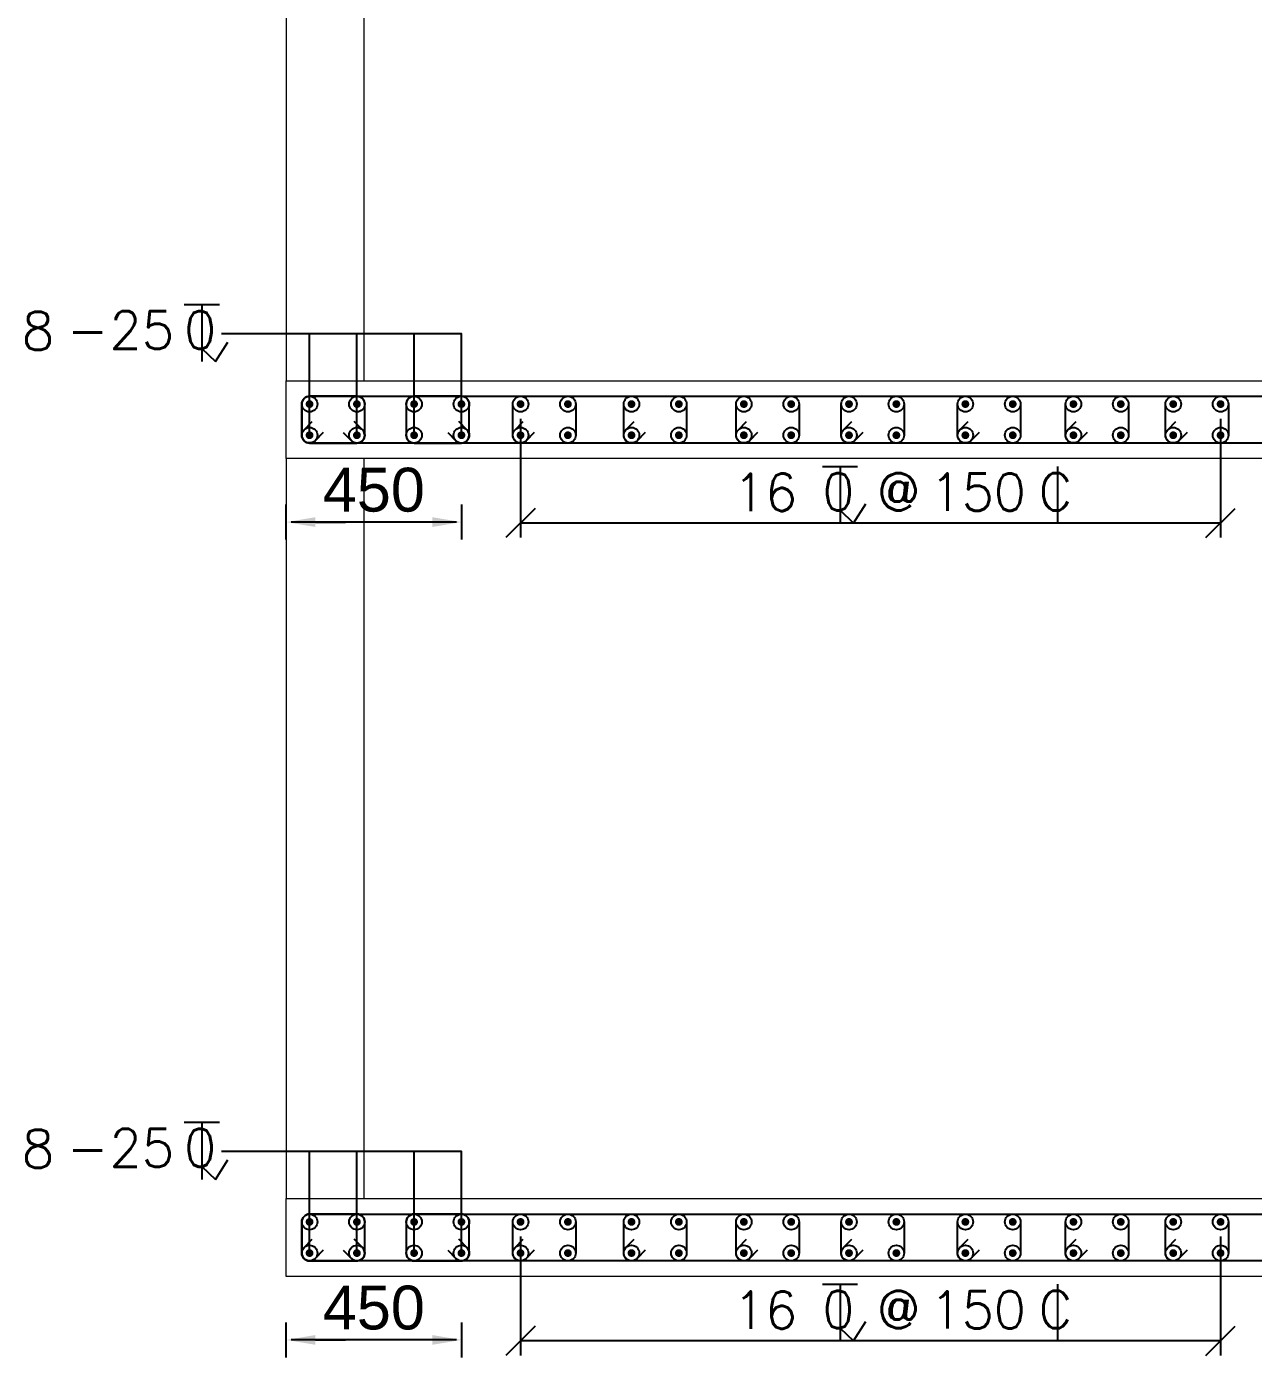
# Model space of a CAD drawing. Extents: x 1878645 to 3043969, y -1160829 to -603973.
# Drawn here: x 2407980 to 2414279, y -653641 to -646807 of the extents above; entities that cross this region are included whole.
import ezdxf
from ezdxf.enums import TextEntityAlignment as Align

# ---------------------------------------------------------------- set-up
doc = ezdxf.new("R2010")
doc.units = 0
doc.header["$LTSCALE"] = 100
doc.header["$PDMODE"] = 66
doc.layers.get('Defpoints').update_dxf_attribs({"lineweight": 0})
doc.layers.add('A-WALL-BRCK', color=7, linetype='Continuous', lineweight=0)
doc.layers.add('ECO COL', color=6, linetype='Continuous', lineweight=0)
for name, color, linetype in [('B-TXT', 7, 'Continuous'), ('Dim', 3, 'Continuous'), ('DIM 1', 8, 'Continuous'), ('Link', 225, 'Continuous'), ('Reinforcement', 4, 'Continuous')]:
    doc.layers.add(name, color=color, linetype=linetype)
doc.styles.add('ROMANS', font='simplex.shx', dxfattribs={"width": 0.75})
doc.styles.get("Standard").update_dxf_attribs({"font": 'verdana.ttf'})
doc.styles.add('Style-font003', font='arial.ttf')
doc.dimstyles.new('MM', dxfattribs={"dimtxt": 200, "dimasz": 18, "dimexe": 0.18, "dimexo": 0.0625, "dimgap": 1, "dimtad": 1, "dimtoh": 1, "dimdec": 0, "dimzin": 0, "dimdsep": 46, "dimtxsty": 'ROMANS', "dimblk": 'A3', "dimcen": 0.09, "dimse1": 1, "dimse2": 1, "dimclrd": 256, "dimclre": 6, "dimadec": 0, "dimazin": 0, "dimtfac": 1, "dimtdec": 0, "dimtofl": 0, "dimtmove": 2, "dimatfit": 3, "dimldrblk": 'OBLIQUE', "dimfxl": 1, "dimtolj": 1, "dimtzin": 0, "dimarcsym": 0})
doc.dimstyles.new('working dim', dxfattribs={"dimtxt": 175, "dimasz": 50, "dimexe": 0, "dimexo": 0, "dimgap": 3, "dimtad": 1, "dimtoh": 1, "dimdec": 0, "dimzin": 0, "dimdsep": 46, "dimtxsty": 'Standard', "dimblk": 'ARCHTICK', "dimcen": 0, "dimdle": 3, "dimse1": 1, "dimse2": 1, "dimclrd": 256, "dimclre": 2, "dimclrt": 256, "dimadec": 0, "dimazin": 0, "dimtfac": 1, "dimtdec": 0, "dimtofl": 0, "dimtmove": 1, "dimatfit": 3, "dimldrblk": 'DOTSMALL', "dimfxl": 1, "dimtolj": 1, "dimtzin": 0, "dimlwd": -1, "dimarcsym": 1})

# ---------------------------------------------------------------- blocks, each defined once
blk = doc.blocks.new('A2')
at = {"layer": 'Dim', "linetype": 'ByBlock', "lineweight": -2, "extrusion": (0, 0, -1)}
blk.add_lwpolyline([(6, 0), (12.2, 0)], dxfattribs=at)
blk.add_solid([(6, -1), (0, 0), (6, 1)], dxfattribs=at)
blk = doc.blocks.new('A3')
at = {"layer": 'Dim', "linetype": 'ByBlock', "lineweight": -2}
blk.add_line((0, 3.59), (0, -3.59), dxfattribs=at)
blk.add_blockref('A2', (0, 0), dxfattribs=at)
blk = doc.blocks.new('*D333')
at = {"layer": 'Defpoints', "color": 0, "transparency": 16777216}
for p in [(2409312.5, -649025.3), (2410212.5, -649025.3), (2409312.5, -649351.3)]:
    blk.add_point(p, dxfattribs=at)
at = {"layer": 'Dim', "transparency": 16777216}
blk.add_line((2410187.5, -649351.3), (2409337.5, -649351.3), dxfattribs=at)
at = {"layer": 'Dim', "transparency": 16777216, "xscale": 25, "yscale": 25, "zscale": 25, "rotation": 180}
blk.add_blockref('A3', (2409312.5, -649351.3), dxfattribs=at)
at = {"layer": 'Dim', "transparency": 16777216, "xscale": 25, "yscale": 25, "zscale": 25}
blk.add_blockref('A3', (2410212.5, -649351.3), dxfattribs=at)
at = {"layer": 'Dim', "color": 7, "transparency": 16777216, "insert": (2409762.5, -649186.5), "char_height": 225, "attachment_point": 5, "style": 'Style-font003'}
blk.add_mtext('\\A1;450', dxfattribs=at)
blk = doc.blocks.new('_DOTSMALL')
at = {"color": 0, "linetype": 'ByBlock', "const_width": 0.5}
blk.add_lwpolyline([(-0.0625, 0, 1), (0.0625, 0, 1)], format="xyb", close=True, dxfattribs=at)
blk = doc.blocks.new('T-V')
at = {"layer": 'B-TXT', "linetype": 'Continuous'}
for p, q in [((1348.3, 187), (1582.4, 187)), ((1465.4, 187), (1465.4, -191.4)), ((1555.1, -191.4), (1637.1, -62.7)), ((1465.4, -105.6), (1555.1, -191.4))]:
    blk.add_line(p, q, dxfattribs=at)
at = {"layer": 'B-TXT', "linetype": 'Continuous', "style": 'ROMANS'}
for s, p in [('0', (1346.7, -107.1)), ('-', (571.3, -107.1))]:
    blk.add_text(s, height=250, dxfattribs=at).set_placement(p)
blk.add_attdef('T', text='', height=250, dxfattribs=at).set_placement((489.9, -113.4), align=Align.RIGHT)
blk.add_attdef('V', (854, -107.8), '', height=250, dxfattribs=at)
blk = doc.blocks.new('*D335')
at = {"layer": 'Defpoints', "color": 0, "transparency": 16777216}
for p in [(2409312.5, -653225.3), (2410212.5, -653225.3), (2409312.5, -653551.3)]:
    blk.add_point(p, dxfattribs=at)
at = {"layer": 'Dim', "transparency": 16777216}
blk.add_line((2410187.5, -653551.3), (2409337.5, -653551.3), dxfattribs=at)
at = {"layer": 'Dim', "transparency": 16777216, "xscale": 25, "yscale": 25, "zscale": 25, "rotation": 180}
blk.add_blockref('A3', (2409312.5, -653551.3), dxfattribs=at)
at = {"layer": 'Dim', "transparency": 16777216, "xscale": 25, "yscale": 25, "zscale": 25}
blk.add_blockref('A3', (2410212.5, -653551.3), dxfattribs=at)
at = {"layer": 'Dim', "color": 7, "transparency": 16777216, "insert": (2409762.5, -653386.5), "char_height": 225, "attachment_point": 5, "style": 'Style-font003'}
blk.add_mtext('\\A1;450', dxfattribs=at)
blk = doc.blocks.new('_OBLIQUE')
at = {"color": 0, "linetype": 'ByBlock'}
blk.add_line((-0.5, -0.5), (0.5, 0.5), dxfattribs=at)
blk = doc.blocks.new('*D338')
at = {"layer": 'Defpoints', "color": 0, "transparency": 16777216}
for p in [(2410516, -648745.3), (2414110.8, -648745.3), (2410516, -649356.2)]:
    blk.add_point(p, dxfattribs=at)
at = {"layer": 'DIM 1', "lineweight": -2, "ltscale": 10, "transparency": 16777216}
for p, q in [((2410516, -648820.3), (2410516, -649431.2)), ((2414110.8, -648820.3), (2414110.8, -649431.2)), ((2414110.8, -649356.2), (2410516, -649356.2))]:
    blk.add_line(p, q, dxfattribs=at)
at = {"layer": 'DIM 1', "lineweight": -2, "transparency": 16777216, "xscale": 150, "yscale": 150, "zscale": 150, "rotation": 180}
blk.add_blockref('_OBLIQUE', (2410516, -649356.2), dxfattribs=at)
at = {"layer": 'DIM 1', "lineweight": -2, "transparency": 16777216, "xscale": 150, "yscale": 150, "zscale": 150}
blk.add_blockref('_OBLIQUE', (2414110.8, -649356.2), dxfattribs=at)
at = {"layer": 'DIM 1', "color": 0, "transparency": 16777216, "insert": (2412313.4, -649355.2), "char_height": 0.0001, "attachment_point": 5, "style": 'ROMANS'}
blk.add_mtext('\\A1;899', dxfattribs=at)
blk = doc.blocks.new('TCC')
at = {"layer": 'B-TXT', "linetype": 'Continuous'}
for p, q in [((414, 176.8), (648.2, 176.8)), ((531.1, 176.8), (531.1, -201.6)), ((1983.9, 176.8), (1983.9, -201.6)), ((620.9, -201.6), (702.9, -72.9)), ((531.1, -115.8), (620.9, -201.6))]:
    blk.add_line(p, q, dxfattribs=at)
at = {"layer": 'B-TXT', "linetype": 'Continuous', "style": 'ROMANS'}
for s, p in [('0', (412.5, -117.3)), ('@', (777.2, -117.3)), ('C', (1857.9, -117.3))]:
    blk.add_text(s, height=250, dxfattribs=at).set_placement(p)
blk.add_attdef('T', text='', height=250, dxfattribs=at).set_placement((243.9, -121.4), align=Align.RIGHT)
blk.add_attdef('CC', (1130.4, -119.4), '', height=250, dxfattribs=at)
blk = doc.blocks.new('*D339')
at = {"layer": 'Defpoints', "color": 0, "transparency": 16777216}
for p in [(2410516, -652945.3), (2414110.8, -652945.3), (2410516, -653556.2)]:
    blk.add_point(p, dxfattribs=at)
at = {"layer": 'DIM 1', "lineweight": -2, "ltscale": 10, "transparency": 16777216}
for p, q in [((2410516, -653020.3), (2410516, -653631.2)), ((2414110.8, -653020.3), (2414110.8, -653631.2)), ((2414110.8, -653556.2), (2410516, -653556.2))]:
    blk.add_line(p, q, dxfattribs=at)
at = {"layer": 'DIM 1', "lineweight": -2, "transparency": 16777216, "xscale": 150, "yscale": 150, "zscale": 150, "rotation": 180}
blk.add_blockref('_OBLIQUE', (2410516, -653556.2), dxfattribs=at)
at = {"layer": 'DIM 1', "lineweight": -2, "transparency": 16777216, "xscale": 150, "yscale": 150, "zscale": 150}
blk.add_blockref('_OBLIQUE', (2414110.8, -653556.2), dxfattribs=at)
at = {"layer": 'DIM 1', "color": 0, "transparency": 16777216, "insert": (2412313.4, -653555.2), "char_height": 0.0001, "attachment_point": 5, "style": 'ROMANS'}
blk.add_mtext('\\A1;899', dxfattribs=at)

msp = doc.modelspace()

# ---------------------------------------------------------------- linework, layer by layer
at = {"layer": 'A-WALL-BRCK'}
for points in [[(2409712.46026, -644825.28292), (2409312.46026, -644825.28292), (2409312.46026, -648625.28292), (2409712.46026, -648625.28292)], [(2409712.46026, -649025.28292), (2409312.46026, -649025.28292), (2409312.46026, -652825.28292), (2409712.46026, -652825.28292)]]:
    msp.add_lwpolyline(points, close=True, dxfattribs=at)
at = {"layer": 'Dim', "ltscale": 0.15}
for points in [[(2410212.44026, -648905.28292), (2410212.44026, -648384.08024), (2408981.01032, -648384.08024)], [(2409969.24026, -648905.28292), (2409969.24026, -648384.08024), (2408981.01032, -648384.08024)], [(2409432.45817, -648905.28292), (2409432.45817, -648384.08024), (2408981.01032, -648384.08024)], [(2409675.65817, -648905.28292), (2409675.65817, -648384.08024), (2408982.78728, -648384.08024)], [(2410212.44026, -653105.28292), (2410212.44026, -652584.08024), (2408981.01032, -652584.08024)], [(2409969.24026, -653105.28292), (2409969.24026, -652584.08024), (2408981.01032, -652584.08024)], [(2409432.45817, -653105.28292), (2409432.45817, -652584.08024), (2408981.01032, -652584.08024)], [(2409675.65817, -653105.28292), (2409675.65817, -652584.08024), (2408982.78728, -652584.08024)]]:
    msp.add_lwpolyline(points, dxfattribs=at)
at = {"layer": 'ECO COL', "color": 4}
msp.add_lwpolyline([(2409312.46026, -644425.28292), (2415312.46026, -644425.28292), (2415312.46026, -653225.28292), (2409312.46026, -653225.28292), (2409312.46026, -652825.28292), (2414912.46026, -652825.28292), (2414912.46026, -649025.28292), (2409312.46026, -649025.28292), (2409312.46026, -648625.28292), (2414912.46026, -648625.28292), (2414912.46026, -644825.28292), (2409312.46026, -644825.28292), (2409312.46026, -644425.28292)], dxfattribs=at)
at = {"layer": 'Link'}
for points in [[(2409503.17097, -648891.14092), (2409460.74448, -648933.56724, -0.6681779738), (2409392.46026, -648905.28292), (2409392.46026, -648745.28292, -0.4142135624), (2409432.46026, -648705.28292), (2415192.46026, -648705.28292, -0.4142135624), (2415232.46026, -648745.28292), (2415232.46026, -648905.28292, -0.4142135624), (2415192.46026, -648945.28292), (2409432.46026, -648945.28292, -0.6681793021), (2409404.17604, -648876.9986), (2409446.60253, -648834.57227)], [(2409604.96956, -648891.14092), (2409647.39604, -648933.56724, 0.6681779738), (2409715.66026, -648905.28292), (2409715.66026, -648745.28292, 0.4143600166), (2409675.66026, -648705.28292), (2409432.46026, -648705.28292, 0.4140671234), (2409392.46026, -648745.28292), (2409392.46026, -648905.28292, 0.4140671234), (2409432.46026, -648945.28292), (2409675.66026, -648945.28292, 0.6683601251), (2409703.96448, -648876.9986), (2409661.538, -648834.57227)], [(2410141.74956, -648891.14092), (2410184.17604, -648933.56724, 0.6681779738), (2410252.44026, -648905.28292), (2410252.44026, -648745.28292, 0.4143600166), (2410212.44026, -648705.28292), (2409969.24026, -648705.28292, 0.4140671234), (2409929.24026, -648745.28292), (2409929.24026, -648905.28292, 0.4140671234), (2409969.24026, -648945.28292), (2410212.44026, -648945.28292, 0.6683601251), (2410240.74448, -648876.9986), (2410198.318, -648834.57227)], [(2410586.65254, -648891.14092), (2410544.22605, -648933.56724, -0.6681779738), (2410475.96183, -648905.28292), (2410475.96183, -648745.28292, -0.4143600166), (2410515.96183, -648705.28292), (2410759.16183, -648705.28292, -0.4140671234), (2410799.16183, -648745.28292), (2410799.16183, -648905.28292, -0.4140671234), (2410759.16183, -648945.28292), (2410515.96183, -648945.28292, -0.6683601251), (2410487.65761, -648876.9986), (2410530.0841, -648834.57227)], [(2411156.41181, -648891.14092), (2411113.98533, -648933.56724, -0.6681779738), (2411045.72111, -648905.28292), (2411045.72111, -648745.28292, -0.4143600166), (2411085.72111, -648705.28292), (2411328.92111, -648705.28292, -0.4140671234), (2411368.92111, -648745.28292), (2411368.92111, -648905.28292, -0.4140671234), (2411328.92111, -648945.28292), (2411085.72111, -648945.28292, -0.6683601251), (2411057.41689, -648876.9986), (2411099.84337, -648834.57227)], [(2411733.37497, -648891.14092), (2411690.94849, -648933.56724, -0.6681779738), (2411622.68427, -648905.28292), (2411622.68427, -648745.28292, -0.4143600166), (2411662.68427, -648705.28292), (2411905.88427, -648705.28292, -0.4140671234), (2411945.88427, -648745.28292), (2411945.88427, -648905.28292, -0.4140671234), (2411905.88427, -648945.28292), (2411662.68427, -648945.28292, -0.6683601251), (2411634.38005, -648876.9986), (2411676.80653, -648834.57227)], [(2412273.28957, -648891.14092), (2412230.86308, -648933.56724, -0.6681779738), (2412162.59886, -648905.28292), (2412162.59886, -648745.28292, -0.4143600166), (2412202.59886, -648705.28292), (2412445.79886, -648705.28292, -0.4140671234), (2412485.79886, -648745.28292), (2412485.79886, -648905.28292, -0.4140671234), (2412445.79886, -648945.28292), (2412202.59886, -648945.28292, -0.6683601251), (2412174.29464, -648876.9986), (2412216.72113, -648834.57227)], [(2412870.83526, -648891.14092), (2412828.40878, -648933.56724, -0.6681779738), (2412760.14456, -648905.28292), (2412760.14456, -648745.28292, -0.4143600166), (2412800.14456, -648705.28292), (2413043.34456, -648705.28292, -0.4140671234), (2413083.34456, -648745.28292), (2413083.34456, -648905.28292, -0.4140671234), (2413043.34456, -648945.28292), (2412800.14456, -648945.28292, -0.6683601251), (2412771.84034, -648876.9986), (2412814.26682, -648834.57227)], [(2413425.6722, -648891.14092), (2413383.24571, -648933.56724, -0.6681779738), (2413314.98149, -648905.28292), (2413314.98149, -648745.28292, -0.4143600166), (2413354.98149, -648705.28292), (2413598.18149, -648705.28292, -0.4140671234), (2413638.18149, -648745.28292), (2413638.18149, -648905.28292, -0.4140671234), (2413598.18149, -648945.28292), (2413354.98149, -648945.28292, -0.6683601251), (2413326.67727, -648876.9986), (2413369.10376, -648834.57227)], [(2413938.31493, -648891.14092), (2413895.88845, -648933.56724, -0.6681779738), (2413827.62423, -648905.28292), (2413827.62423, -648745.28292, -0.4143600166), (2413867.62423, -648705.28292), (2414110.82423, -648705.28292, -0.4140671234), (2414150.82423, -648745.28292), (2414150.82423, -648905.28292, -0.4140671234), (2414110.82423, -648945.28292), (2413867.62423, -648945.28292, -0.6683601251), (2413839.32001, -648876.9986), (2413881.74649, -648834.57227)], [(2409503.17097, -653091.14092), (2409460.74448, -653133.56724, -0.6681779738), (2409392.46026, -653105.28292), (2409392.46026, -652945.28292, -0.4142135624), (2409432.46026, -652905.28292), (2415192.46026, -652905.28292, -0.4142135624), (2415232.46026, -652945.28292), (2415232.46026, -653105.28292, -0.4142135624), (2415192.46026, -653145.28292), (2409432.46026, -653145.28292, -0.6681793021), (2409404.17604, -653076.9986), (2409446.60253, -653034.57227)], [(2409604.96956, -653091.14092), (2409647.39604, -653133.56724, 0.6681779738), (2409715.66026, -653105.28292), (2409715.66026, -652945.28292, 0.4143600166), (2409675.66026, -652905.28292), (2409432.46026, -652905.28292, 0.4140671234), (2409392.46026, -652945.28292), (2409392.46026, -653105.28292, 0.4140671234), (2409432.46026, -653145.28292), (2409675.66026, -653145.28292, 0.6683601251), (2409703.96448, -653076.9986), (2409661.538, -653034.57227)], [(2410141.74956, -653091.14092), (2410184.17604, -653133.56724, 0.6681779738), (2410252.44026, -653105.28292), (2410252.44026, -652945.28292, 0.4143600166), (2410212.44026, -652905.28292), (2409969.24026, -652905.28292, 0.4140671234), (2409929.24026, -652945.28292), (2409929.24026, -653105.28292, 0.4140671234), (2409969.24026, -653145.28292), (2410212.44026, -653145.28292, 0.6683601251), (2410240.74448, -653076.9986), (2410198.318, -653034.57227)], [(2410586.65254, -653091.14092), (2410544.22605, -653133.56724, -0.6681779738), (2410475.96183, -653105.28292), (2410475.96183, -652945.28292, -0.4143600166), (2410515.96183, -652905.28292), (2410759.16183, -652905.28292, -0.4140671234), (2410799.16183, -652945.28292), (2410799.16183, -653105.28292, -0.4140671234), (2410759.16183, -653145.28292), (2410515.96183, -653145.28292, -0.6683601251), (2410487.65761, -653076.9986), (2410530.0841, -653034.57227)], [(2411156.41181, -653091.14092), (2411113.98533, -653133.56724, -0.6681779738), (2411045.72111, -653105.28292), (2411045.72111, -652945.28292, -0.4143600166), (2411085.72111, -652905.28292), (2411328.92111, -652905.28292, -0.4140671234), (2411368.92111, -652945.28292), (2411368.92111, -653105.28292, -0.4140671234), (2411328.92111, -653145.28292), (2411085.72111, -653145.28292, -0.6683601251), (2411057.41689, -653076.9986), (2411099.84337, -653034.57227)], [(2411733.37497, -653091.14092), (2411690.94849, -653133.56724, -0.6681779738), (2411622.68427, -653105.28292), (2411622.68427, -652945.28292, -0.4143600166), (2411662.68427, -652905.28292), (2411905.88427, -652905.28292, -0.4140671234), (2411945.88427, -652945.28292), (2411945.88427, -653105.28292, -0.4140671234), (2411905.88427, -653145.28292), (2411662.68427, -653145.28292, -0.6683601251), (2411634.38005, -653076.9986), (2411676.80653, -653034.57227)], [(2412273.28957, -653091.14092), (2412230.86308, -653133.56724, -0.6681779738), (2412162.59886, -653105.28292), (2412162.59886, -652945.28292, -0.4143600166), (2412202.59886, -652905.28292), (2412445.79886, -652905.28292, -0.4140671234), (2412485.79886, -652945.28292), (2412485.79886, -653105.28292, -0.4140671234), (2412445.79886, -653145.28292), (2412202.59886, -653145.28292, -0.6683601251), (2412174.29464, -653076.9986), (2412216.72113, -653034.57227)], [(2412870.83526, -653091.14092), (2412828.40878, -653133.56724, -0.6681779738), (2412760.14456, -653105.28292), (2412760.14456, -652945.28292, -0.4143600166), (2412800.14456, -652905.28292), (2413043.34456, -652905.28292, -0.4140671234), (2413083.34456, -652945.28292), (2413083.34456, -653105.28292, -0.4140671234), (2413043.34456, -653145.28292), (2412800.14456, -653145.28292, -0.6683601251), (2412771.84034, -653076.9986), (2412814.26682, -653034.57227)], [(2413425.6722, -653091.14092), (2413383.24571, -653133.56724, -0.6681779738), (2413314.98149, -653105.28292), (2413314.98149, -652945.28292, -0.4143600166), (2413354.98149, -652905.28292), (2413598.18149, -652905.28292, -0.4140671234), (2413638.18149, -652945.28292), (2413638.18149, -653105.28292, -0.4140671234), (2413598.18149, -653145.28292), (2413354.98149, -653145.28292, -0.6683601251), (2413326.67727, -653076.9986), (2413369.10376, -653034.57227)], [(2413938.31493, -653091.14092), (2413895.88845, -653133.56724, -0.6681779738), (2413827.62423, -653105.28292), (2413827.62423, -652945.28292, -0.4143600166), (2413867.62423, -652905.28292), (2414110.82423, -652905.28292, -0.4140671234), (2414150.82423, -652945.28292), (2414150.82423, -653105.28292, -0.4140671234), (2414110.82423, -653145.28292), (2413867.62423, -653145.28292, -0.6683601251), (2413839.32001, -653076.9986), (2413881.74649, -653034.57227)]]:
    msp.add_lwpolyline(points, format="xyb", dxfattribs=at)
at = {"layer": 'Reinforcement', "color": 4}
for points in [[(2409432.46026, -648755.28292, 20, 20, -1), (2409432.46026, -648735.28292, 20, 20, -1)], [(2409432.46026, -648755.28292, 20, 20, -1), (2409432.46026, -648735.28292, 20, 20, -1)], [(2409675.66026, -648755.28292, 20, 20, -1), (2409675.66026, -648735.28292, 20, 20, -1)], [(2409969.24026, -648755.28292, 20, 20, -1), (2409969.24026, -648735.28292, 20, 20, -1)], [(2410212.44026, -648755.28292, 20, 20, -1), (2410212.44026, -648735.28292, 20, 20, -1)], [(2410515.96183, -648755.28292, 20, 20, 1), (2410515.96183, -648735.28292, 20, 20, 1)], [(2410759.16183, -648755.28292, 20, 20, 1), (2410759.16183, -648735.28292, 20, 20, 1)], [(2411085.72111, -648755.28292, 20, 20, 1), (2411085.72111, -648735.28292, 20, 20, 1)], [(2411328.92111, -648755.28292, 20, 20, 1), (2411328.92111, -648735.28292, 20, 20, 1)], [(2411662.68427, -648755.28292, 20, 20, 1), (2411662.68427, -648735.28292, 20, 20, 1)], [(2411905.88427, -648755.28292, 20, 20, 1), (2411905.88427, -648735.28292, 20, 20, 1)], [(2412202.59886, -648755.28292, 20, 20, 1), (2412202.59886, -648735.28292, 20, 20, 1)], [(2412445.79886, -648755.28292, 20, 20, 1), (2412445.79886, -648735.28292, 20, 20, 1)], [(2412800.14456, -648755.28292, 20, 20, 1), (2412800.14456, -648735.28292, 20, 20, 1)], [(2413043.34456, -648755.28292, 20, 20, 1), (2413043.34456, -648735.28292, 20, 20, 1)], [(2413354.98149, -648755.28292, 20, 20, 1), (2413354.98149, -648735.28292, 20, 20, 1)], [(2413598.18149, -648755.28292, 20, 20, 1), (2413598.18149, -648735.28292, 20, 20, 1)], [(2413867.62423, -648755.28292, 20, 20, 1), (2413867.62423, -648735.28292, 20, 20, 1)], [(2414110.82423, -648755.28292, 20, 20, 1), (2414110.82423, -648735.28292, 20, 20, 1)], [(2409432.46026, -648915.28292, 20, 20, -1), (2409432.46026, -648895.28292, 20, 20, -1)], [(2409432.46026, -648915.28292, 20, 20, -1), (2409432.46026, -648895.28292, 20, 20, -1)], [(2409675.66026, -648915.28292, 20, 20, -1), (2409675.66026, -648895.28292, 20, 20, -1)], [(2409969.24026, -648915.28292, 20, 20, -1), (2409969.24026, -648895.28292, 20, 20, -1)], [(2410212.44026, -648915.28292, 20, 20, -1), (2410212.44026, -648895.28292, 20, 20, -1)], [(2410515.96183, -648915.28292, 20, 20, 1), (2410515.96183, -648895.28292, 20, 20, 1)], [(2410759.16183, -648915.28292, 20, 20, 1), (2410759.16183, -648895.28292, 20, 20, 1)], [(2411085.72111, -648915.28292, 20, 20, 1), (2411085.72111, -648895.28292, 20, 20, 1)], [(2411328.92111, -648915.28292, 20, 20, 1), (2411328.92111, -648895.28292, 20, 20, 1)], [(2411662.68427, -648915.28292, 20, 20, 1), (2411662.68427, -648895.28292, 20, 20, 1)], [(2411905.88427, -648915.28292, 20, 20, 1), (2411905.88427, -648895.28292, 20, 20, 1)], [(2412202.59886, -648915.28292, 20, 20, 1), (2412202.59886, -648895.28292, 20, 20, 1)], [(2412445.79886, -648915.28292, 20, 20, 1), (2412445.79886, -648895.28292, 20, 20, 1)], [(2412800.14456, -648915.28292, 20, 20, 1), (2412800.14456, -648895.28292, 20, 20, 1)], [(2413043.34456, -648915.28292, 20, 20, 1), (2413043.34456, -648895.28292, 20, 20, 1)], [(2413354.98149, -648915.28292, 20, 20, 1), (2413354.98149, -648895.28292, 20, 20, 1)], [(2413598.18149, -648915.28292, 20, 20, 1), (2413598.18149, -648895.28292, 20, 20, 1)], [(2413867.62423, -648915.28292, 20, 20, 1), (2413867.62423, -648895.28292, 20, 20, 1)], [(2414110.82423, -648915.28292, 20, 20, 1), (2414110.82423, -648895.28292, 20, 20, 1)], [(2409432.46026, -652955.28292, 20, 20, -1), (2409432.46026, -652935.28292, 20, 20, -1)], [(2409432.46026, -652955.28292, 20, 20, -1), (2409432.46026, -652935.28292, 20, 20, -1)], [(2409675.66026, -652955.28292, 20, 20, -1), (2409675.66026, -652935.28292, 20, 20, -1)], [(2409969.24026, -652955.28292, 20, 20, -1), (2409969.24026, -652935.28292, 20, 20, -1)], [(2410212.44026, -652955.28292, 20, 20, -1), (2410212.44026, -652935.28292, 20, 20, -1)], [(2410515.96183, -652955.28292, 20, 20, 1), (2410515.96183, -652935.28292, 20, 20, 1)], [(2410759.16183, -652955.28292, 20, 20, 1), (2410759.16183, -652935.28292, 20, 20, 1)], [(2411085.72111, -652955.28292, 20, 20, 1), (2411085.72111, -652935.28292, 20, 20, 1)], [(2411328.92111, -652955.28292, 20, 20, 1), (2411328.92111, -652935.28292, 20, 20, 1)], [(2411662.68427, -652955.28292, 20, 20, 1), (2411662.68427, -652935.28292, 20, 20, 1)], [(2411905.88427, -652955.28292, 20, 20, 1), (2411905.88427, -652935.28292, 20, 20, 1)], [(2412202.59886, -652955.28292, 20, 20, 1), (2412202.59886, -652935.28292, 20, 20, 1)], [(2412445.79886, -652955.28292, 20, 20, 1), (2412445.79886, -652935.28292, 20, 20, 1)], [(2412800.14456, -652955.28292, 20, 20, 1), (2412800.14456, -652935.28292, 20, 20, 1)], [(2413043.34456, -652955.28292, 20, 20, 1), (2413043.34456, -652935.28292, 20, 20, 1)], [(2413354.98149, -652955.28292, 20, 20, 1), (2413354.98149, -652935.28292, 20, 20, 1)], [(2413598.18149, -652955.28292, 20, 20, 1), (2413598.18149, -652935.28292, 20, 20, 1)], [(2413867.62423, -652955.28292, 20, 20, 1), (2413867.62423, -652935.28292, 20, 20, 1)], [(2414110.82423, -652955.28292, 20, 20, 1), (2414110.82423, -652935.28292, 20, 20, 1)], [(2409432.46026, -653115.28292, 20, 20, -1), (2409432.46026, -653095.28292, 20, 20, -1)], [(2409432.46026, -653115.28292, 20, 20, -1), (2409432.46026, -653095.28292, 20, 20, -1)], [(2409675.66026, -653115.28292, 20, 20, -1), (2409675.66026, -653095.28292, 20, 20, -1)], [(2409969.24026, -653115.28292, 20, 20, -1), (2409969.24026, -653095.28292, 20, 20, -1)], [(2410212.44026, -653115.28292, 20, 20, -1), (2410212.44026, -653095.28292, 20, 20, -1)], [(2410515.96183, -653115.28292, 20, 20, 1), (2410515.96183, -653095.28292, 20, 20, 1)], [(2410759.16183, -653115.28292, 20, 20, 1), (2410759.16183, -653095.28292, 20, 20, 1)], [(2411085.72111, -653115.28292, 20, 20, 1), (2411085.72111, -653095.28292, 20, 20, 1)], [(2411328.92111, -653115.28292, 20, 20, 1), (2411328.92111, -653095.28292, 20, 20, 1)], [(2411662.68427, -653115.28292, 20, 20, 1), (2411662.68427, -653095.28292, 20, 20, 1)], [(2411905.88427, -653115.28292, 20, 20, 1), (2411905.88427, -653095.28292, 20, 20, 1)], [(2412202.59886, -653115.28292, 20, 20, 1), (2412202.59886, -653095.28292, 20, 20, 1)], [(2412445.79886, -653115.28292, 20, 20, 1), (2412445.79886, -653095.28292, 20, 20, 1)], [(2412800.14456, -653115.28292, 20, 20, 1), (2412800.14456, -653095.28292, 20, 20, 1)], [(2413043.34456, -653115.28292, 20, 20, 1), (2413043.34456, -653095.28292, 20, 20, 1)], [(2413354.98149, -653115.28292, 20, 20, 1), (2413354.98149, -653095.28292, 20, 20, 1)], [(2413598.18149, -653115.28292, 20, 20, 1), (2413598.18149, -653095.28292, 20, 20, 1)], [(2413867.62423, -653115.28292, 20, 20, 1), (2413867.62423, -653095.28292, 20, 20, 1)], [(2414110.82423, -653115.28292, 20, 20, 1), (2414110.82423, -653095.28292, 20, 20, 1)]]:
    msp.add_lwpolyline(points, format="xyseb", close=True, dxfattribs=at)
for centre in [(2409432.46026, -648745.28292), (2409432.46026, -648745.28292), (2409675.66026, -648745.28292), (2409969.24026, -648745.28292), (2410212.44026, -648745.28292), (2410515.96183, -648745.28292), (2410759.16183, -648745.28292), (2411085.72111, -648745.28292), (2411328.92111, -648745.28292), (2411662.68427, -648745.28292), (2411905.88427, -648745.28292), (2412202.59886, -648745.28292), (2412445.79886, -648745.28292), (2412800.14456, -648745.28292), (2413043.34456, -648745.28292), (2413354.98149, -648745.28292), (2413598.18149, -648745.28292), (2413867.62423, -648745.28292), (2414110.82423, -648745.28292), (2409432.46026, -648905.28292), (2409432.46026, -648905.28292), (2409675.66026, -648905.28292), (2409969.24026, -648905.28292), (2410212.44026, -648905.28292), (2410515.96183, -648905.28292), (2410759.16183, -648905.28292), (2411085.72111, -648905.28292), (2411328.92111, -648905.28292), (2411662.68427, -648905.28292), (2411905.88427, -648905.28292), (2412202.59886, -648905.28292), (2412445.79886, -648905.28292), (2412800.14456, -648905.28292), (2413043.34456, -648905.28292), (2413354.98149, -648905.28292), (2413598.18149, -648905.28292), (2413867.62423, -648905.28292), (2414110.82423, -648905.28292), (2409432.46026, -652945.28292), (2409432.46026, -652945.28292), (2409675.66026, -652945.28292), (2409969.24026, -652945.28292), (2410212.44026, -652945.28292), (2410515.96183, -652945.28292), (2410759.16183, -652945.28292), (2411085.72111, -652945.28292), (2411328.92111, -652945.28292), (2411662.68427, -652945.28292), (2411905.88427, -652945.28292), (2412202.59886, -652945.28292), (2412445.79886, -652945.28292), (2412800.14456, -652945.28292), (2413043.34456, -652945.28292), (2413354.98149, -652945.28292), (2413598.18149, -652945.28292), (2413867.62423, -652945.28292), (2414110.82423, -652945.28292), (2409432.46026, -653105.28292), (2409432.46026, -653105.28292), (2409675.66026, -653105.28292), (2409969.24026, -653105.28292), (2410212.44026, -653105.28292), (2410515.96183, -653105.28292), (2410759.16183, -653105.28292), (2411085.72111, -653105.28292), (2411328.92111, -653105.28292), (2411662.68427, -653105.28292), (2411905.88427, -653105.28292), (2412202.59886, -653105.28292), (2412445.79886, -653105.28292), (2412800.14456, -653105.28292), (2413043.34456, -653105.28292), (2413354.98149, -653105.28292), (2413598.18149, -653105.28292), (2413867.62423, -653105.28292), (2414110.82423, -653105.28292)]:
    msp.add_circle(centre, 40, dxfattribs=at)

# ---------------------------------------------------------------- block references
at = {"layer": 'B-TXT', "linetype": 'Continuous', "xscale": 0.7776000000303611, "yscale": 0.7776000000303611, "zscale": 0.7776000000303611, "rotation": 359.9999999999999}
for p in [(2407740.29579, -648378.52554), (2407740.29579, -652578.52554)]:
    msp.add_blockref('T-V', p, dxfattribs=at).add_auto_attribs({'T': '8', 'V': '25'})
at = {"layer": 'B-TXT', "linetype": 'Continuous', "xscale": 0.7679999999701977, "yscale": 0.7679999999701977, "zscale": 0.7679999999701977}
for p in [(2411749.05484, -649201.33331), (2411749.05484, -653401.33331)]:
    msp.add_blockref('TCC', p, dxfattribs=at).add_auto_attribs({'T': '16', 'CC': '150'})

# ---------------------------------------------------------------- dimensions: what is measured, and where the dimension line sits
at = {"layer": 'Dim'}
for base, p1, p2, picture, middle in [((2409312.46026, -649351.34598), (2410212.46026, -649025.28292), (2409312.46026, -649025.28292), '*D333', (2409762.46026, -649186.46706)), ((2409312.46026, -653551.34598), (2410212.46026, -653225.28292), (2409312.46026, -653225.28292), '*D335', (2409762.46026, -653386.46706))]:
    dim = msp.add_linear_dim(base=base, p1=p1, p2=p2, angle=180, dimstyle='working dim', override={"dimtxt": 225, "dimasz": 25, "dimgap": 50, "dimlfac": 0.5, "dimtxsty": 'Style-font003', "dimblk": 'A3', "dimclrt": 7, "dimarcsym": 1}, dxfattribs=at)
    dim.commit()
    dim.dimension.update_dxf_attribs({"geometry": picture, "text_midpoint": middle})
at = {"layer": 'DIM 1', "ltscale": 10}
for base, p1, p2, picture, middle in [((2410515.96183, -649356.15933), (2414110.82423, -648745.28292), (2410515.96183, -648745.28292), '*D338', (2412313.39303, -649355.15928)), ((2410515.96183, -653556.15933), (2414110.82423, -652945.28292), (2410515.96183, -652945.28292), '*D339', (2412313.39303, -653555.15928))]:
    dim = msp.add_linear_dim(base=base, p1=p1, p2=p2, angle=180, dimstyle='MM', override={"dimtxt": 0.0001, "dimasz": 150, "dimexe": 75, "dimexo": 75, "dimlfac": 0.25, "dimblk": 'OBLIQUE', "dimse1": 0, "dimse2": 0, "dimclre": 256, "dimfxl": 0, "dimarcsym": 1}, dxfattribs=at)
    dim.commit()
    dim.dimension.update_dxf_attribs({"geometry": picture, "text_midpoint": middle})

doc.saveas('drawing.dxf')
